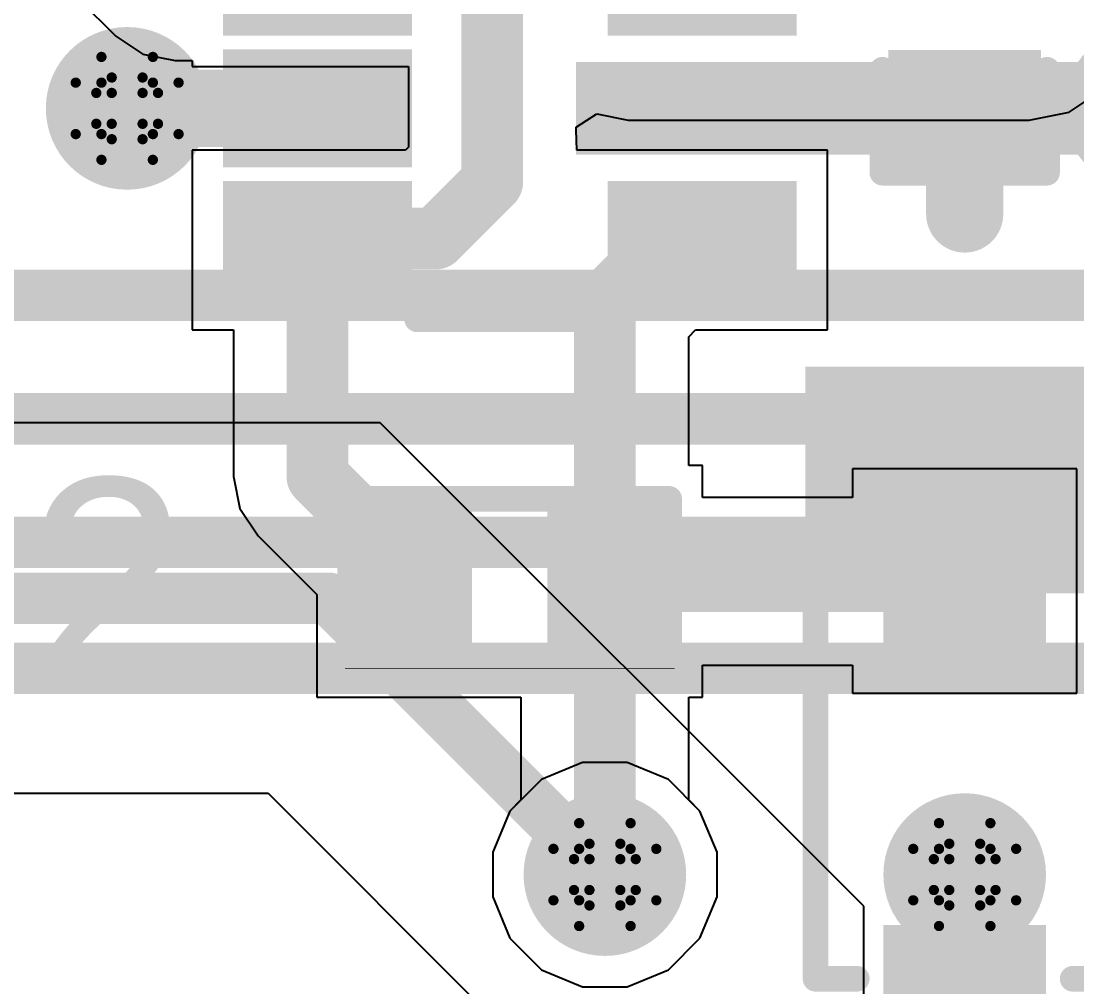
# Model space of a CAD drawing. Header units: inches. Extents: x -3 to 5259, y -3 to 5282.
# Drawn here: x 71.66 to 76.87, y 72.65 to 77.42 of the extents above; entities that cross this region are included whole.
import ezdxf

# ---------------------------------------------------------------- set-up
doc = ezdxf.new("R2010")
doc.units = ezdxf.units.IN
for name, color, linetype in [('Bottom Layer', 5, 'Continuous'), ('Bottom Solder', 6, 'Continuous'), ('Drill Drawing', 1, 'Continuous'), ('Layer 1', 16, 'Continuous'), ('Layer 2', 76, 'Continuous'), ('Top Layer', 1, 'Continuous'), ('Top Overlay', 2, 'Continuous'), ('Top Paste', 8, 'Continuous'), ('Top Solder', 216, 'Continuous'), ('Via Holes', 16, 'Continuous')]:
    doc.layers.add(name, color=color, linetype=linetype)
doc.styles.add('Arial', font='', dxfattribs={"height": 0.2})
doc.styles.get('Arial').set_extended_font_data('Arial')

# ---------------------------------------------------------------- blocks, each defined once
blk = doc.blocks.new('SC_70_5_6')
at = {"layer": 'Top Layer'}
for points in [[(-1.315, 0.84), (-0.585, 0.84), (-0.585, 0.46), (-1.315, 0.46)], [(0.585, 0.84), (1.315, 0.84), (1.315, 0.46), (0.585, 0.46)], [(-1.315, 0.19), (-0.585, 0.19), (-0.585, -0.19), (-1.315, -0.19)], [(-1.315, -0.46), (-0.585, -0.46), (-0.585, -0.84), (-1.315, -0.84)], [(0.585, -0.46), (1.315, -0.46), (1.315, -0.84), (0.585, -0.84)]]:
    blk.add_hatch(color=1, dxfattribs=at).paths.add_polyline_path(points)
at = {"layer": 'Top Paste'}
for points in [[(-1.315, 0.84), (-0.585, 0.84), (-0.585, 0.46), (-1.315, 0.46)], [(0.585, 0.84), (1.315, 0.84), (1.315, 0.46), (0.585, 0.46)], [(-1.315, 0.19), (-0.585, 0.19), (-0.585, -0.19), (-1.315, -0.19)], [(-1.315, -0.46), (-0.585, -0.46), (-0.585, -0.84), (-1.315, -0.84)], [(0.585, -0.46), (1.315, -0.46), (1.315, -0.84), (0.585, -0.84)]]:
    blk.add_hatch(color=8, dxfattribs=at).paths.add_polyline_path(points)
at = {"layer": 'Top Solder'}
for points in [[(-1.4166, 0.9416), (-0.4834, 0.9416), (-0.4834, 0.3584), (-1.4166, 0.3584)], [(0.4834, 0.9416), (1.4166, 0.9416), (1.4166, 0.3584), (0.4834, 0.3584)], [(-1.4166, 0.2916), (-0.4834, 0.2916), (-0.4834, -0.2916), (-1.4166, -0.2916)], [(-1.4166, -0.3584), (-0.4834, -0.3584), (-0.4834, -0.9416), (-1.4166, -0.9416)], [(0.4834, -0.3584), (1.4166, -0.3584), (1.4166, -0.9416), (0.4834, -0.9416)]]:
    blk.add_hatch(color=216, dxfattribs=at).paths.add_polyline_path(points)
at = {"layer": 'Top Overlay'}
for points in [[(-0.4572, 1.0414, 0.127, 0.127, 0), (0.4572, 1.0414, 0.127, 0.127, 0)], [(-1.5748, 0.5334, 0.127, 0.127, 0), (-1.5748, 0.7874, 0.127, 0.127, 0)], [(-1.5748, 0.7874, 0.127, 0.127, 0), (-1.4478, 0.6604, 0.127, 0.127, 0)], [(-1.5748, 0.5334, 0.127, 0.127, 0), (-1.4478, 0.6604, 0.127, 0.127, 0)], [(-0.4572, -1.0414, 0.127, 0.127, 0), (0.4572, -1.0414, 0.127, 0.127, 0)]]:
    blk.add_lwpolyline(points, format="xyseb", dxfattribs=at)
for points in [[(-0.4889, 1.0414, 0.0635, 0.0635, 1), (-0.4254, 1.0414, 0.0635, 0.0635, 1)], [(0.4254, 1.0414, 0.0635, 0.0635, 1), (0.4889, 1.0414, 0.0635, 0.0635, 1)], [(-1.6065, 0.7874, 0.0635, 0.0635, 1), (-1.5431, 0.7874, 0.0635, 0.0635, 1)], [(-1.6065, 0.7874, 0.0635, 0.0635, 1), (-1.5431, 0.7874, 0.0635, 0.0635, 1)], [(-1.4795, 0.6604, 0.0635, 0.0635, 1), (-1.4161, 0.6604, 0.0635, 0.0635, 1)], [(-1.4795, 0.6604, 0.0635, 0.0635, 1), (-1.4161, 0.6604, 0.0635, 0.0635, 1)], [(-1.6065, 0.5334, 0.0635, 0.0635, 1), (-1.5431, 0.5334, 0.0635, 0.0635, 1)], [(-1.6065, 0.5334, 0.0635, 0.0635, 1), (-1.5431, 0.5334, 0.0635, 0.0635, 1)], [(-0.4889, -1.0414, 0.0635, 0.0635, 1), (-0.4254, -1.0414, 0.0635, 0.0635, 1)], [(0.4254, -1.0414, 0.0635, 0.0635, 1), (0.4889, -1.0414, 0.0635, 0.0635, 1)]]:
    blk.add_lwpolyline(points, format="xyseb", close=True, dxfattribs=at)
blk = doc.blocks.new('R___0402_38')
at = {"layer": 'Top Layer'}
for points in [[(-0.6985, -0.3175), (-0.6985, 0.3175), (-0.2413, 0.3175), (-0.2413, -0.3175)], [(0.2413, -0.3175), (0.2413, 0.3175), (0.6985, 0.3175), (0.6985, -0.3175)]]:
    blk.add_hatch(color=1, dxfattribs=at).paths.add_polyline_path(points)
at = {"layer": 'Top Paste'}
for points in [[(-0.6985, -0.3175), (-0.6985, 0.3175), (-0.2413, 0.3175), (-0.2413, -0.3175)], [(0.2413, -0.3175), (0.2413, 0.3175), (0.6985, 0.3175), (0.6985, -0.3175)]]:
    blk.add_hatch(color=8, dxfattribs=at).paths.add_polyline_path(points)
at = {"layer": 'Top Solder'}
for points in [[(-0.7535, -0.3725), (-0.7535, 0.3725), (-0.1863, 0.3725), (-0.1863, -0.3725)], [(0.1863, -0.3725), (0.1863, 0.3725), (0.7535, 0.3725), (0.7535, -0.3725)]]:
    blk.add_hatch(color=216, dxfattribs=at).paths.add_polyline_path(points)
at = {"layer": 'Top Overlay'}
for points in [[(-0.7874, -0.4064, 0.127, 0.127, 0), (-0.7874, 0.4064, 0.127, 0.127, 0)], [(-0.7874, 0.4064, 0.127, 0.127, 0), (0.7874, 0.4064, 0.127, 0.127, 0)], [(0.7874, -0.4064, 0.127, 0.127, 0), (0.7874, 0.4064, 0.127, 0.127, 0)], [(-0.7874, -0.4064, 0.127, 0.127, 0), (0.7874, -0.4064, 0.127, 0.127, 0)], [(-0.8128, -0.4318, 0.00323, 0.00323, 0), (0.8128, -0.4318, 0.00323, 0.00323, 0)]]:
    blk.add_lwpolyline(points, format="xyseb", dxfattribs=at)
for points in [[(-0.8191, 0.4064, 0.0635, 0.0635, 1), (-0.7556, 0.4064, 0.0635, 0.0635, 1)], [(-0.8191, 0.4064, 0.0635, 0.0635, 1), (-0.7556, 0.4064, 0.0635, 0.0635, 1)], [(0.7556, 0.4064, 0.0635, 0.0635, 1), (0.8191, 0.4064, 0.0635, 0.0635, 1)], [(0.7556, 0.4064, 0.0635, 0.0635, 1), (0.8191, 0.4064, 0.0635, 0.0635, 1)], [(-0.8191, -0.4064, 0.0635, 0.0635, 1), (-0.7556, -0.4064, 0.0635, 0.0635, 1)], [(-0.8191, -0.4064, 0.0635, 0.0635, 1), (-0.7556, -0.4064, 0.0635, 0.0635, 1)], [(0.7556, -0.4064, 0.0635, 0.0635, 1), (0.8191, -0.4064, 0.0635, 0.0635, 1)], [(0.7556, -0.4064, 0.0635, 0.0635, 1), (0.8191, -0.4064, 0.0635, 0.0635, 1)], [(-0.8136, -0.4318, 0.00161, 0.00161, 1), (-0.812, -0.4318, 0.00161, 0.00161, 1)], [(0.812, -0.4318, 0.00161, 0.00161, 1), (0.8136, -0.4318, 0.00161, 0.00161, 1)]]:
    blk.add_lwpolyline(points, format="xyseb", close=True, dxfattribs=at)
blk = doc.blocks.new('SOD323F_196')
at = {"layer": 'Top Layer'}
for points in [[(-1.35, 0.3), (-0.75, 0.3), (-0.75, -0.3), (-1.35, -0.3)], [(0.75, 0.3), (1.35, 0.3), (1.35, -0.3), (0.75, -0.3)]]:
    blk.add_hatch(color=1, dxfattribs=at).paths.add_polyline_path(points)
at = {"layer": 'Top Overlay'}
for points in [[(0.9884, 0.3805), (2.1082, 0.3805), (2.1082, 0.7869), (0.9884, 0.7869)], [(1.4214, -0.4064), (2.1072, -0.4064), (2.1072, 0.4572), (1.4214, 0.4572)], [(0.9884, -0.7879), (2.1082, -0.7879), (2.1082, -0.3815), (0.9884, -0.3815)]]:
    blk.add_hatch(color=2, dxfattribs=at).paths.add_polyline_path(points)
at = {"layer": 'Top Paste'}
for points in [[(-1.35, 0.3), (-0.75, 0.3), (-0.75, -0.3), (-1.35, -0.3)], [(0.75, 0.3), (1.35, 0.3), (1.35, -0.3), (0.75, -0.3)]]:
    blk.add_hatch(color=8, dxfattribs=at).paths.add_polyline_path(points)
at = {"layer": 'Top Solder'}
for points in [[(-1.4516, 0.4016), (-0.6484, 0.4016), (-0.6484, -0.4016), (-1.4516, -0.4016)], [(0.6484, 0.4016), (1.4516, 0.4016), (1.4516, -0.4016), (0.6484, -0.4016)]]:
    blk.add_hatch(color=216, dxfattribs=at).paths.add_polyline_path(points)
at = {"layer": 'Top Overlay'}
for points in [[(-0.9144, 0.7366, 0.127, 0.127, 0), (0.9884, 0.7366, 0.127, 0.127, 0)], [(-0.9144, 0.7366, 0.127, 0.127, 0), (-0.9144, 0.5334, 0.127, 0.127, 0)], [(-0.9144, -0.5334, 0.127, 0.127, 0), (-0.9144, -0.7366, 0.127, 0.127, 0)], [(-0.9144, -0.7366, 0.127, 0.127, 0), (0.9884, -0.7366, 0.127, 0.127, 0)]]:
    blk.add_lwpolyline(points, format="xyseb", dxfattribs=at)
for points in [[(-0.9461, 0.7366, 0.0635, 0.0635, 1), (-0.8827, 0.7366, 0.0635, 0.0635, 1)], [(-0.9461, 0.7366, 0.0635, 0.0635, 1), (-0.8827, 0.7366, 0.0635, 0.0635, 1)], [(0.9567, 0.7366, 0.0635, 0.0635, 1), (1.0202, 0.7366, 0.0635, 0.0635, 1)], [(-0.9461, 0.5334, 0.0635, 0.0635, 1), (-0.8827, 0.5334, 0.0635, 0.0635, 1)], [(-0.9461, -0.5334, 0.0635, 0.0635, 1), (-0.8827, -0.5334, 0.0635, 0.0635, 1)], [(-0.9461, -0.7366, 0.0635, 0.0635, 1), (-0.8827, -0.7366, 0.0635, 0.0635, 1)], [(-0.9461, -0.7366, 0.0635, 0.0635, 1), (-0.8827, -0.7366, 0.0635, 0.0635, 1)], [(0.9567, -0.7366, 0.0635, 0.0635, 1), (1.0202, -0.7366, 0.0635, 0.0635, 1)]]:
    blk.add_lwpolyline(points, format="xyseb", close=True, dxfattribs=at)
blk = doc.blocks.new('C___0402_222')
at = {"layer": 'Top Layer'}
for points in [[(-0.6985, -0.3175), (-0.6985, 0.3175), (-0.2413, 0.3175), (-0.2413, -0.3175)], [(0.2413, -0.3175), (0.2413, 0.3175), (0.6985, 0.3175), (0.6985, -0.3175)]]:
    blk.add_hatch(color=1, dxfattribs=at).paths.add_polyline_path(points)
at = {"layer": 'Top Paste'}
for points in [[(-0.6985, -0.3175), (-0.6985, 0.3175), (-0.2413, 0.3175), (-0.2413, -0.3175)], [(0.2413, -0.3175), (0.2413, 0.3175), (0.6985, 0.3175), (0.6985, -0.3175)]]:
    blk.add_hatch(color=8, dxfattribs=at).paths.add_polyline_path(points)
at = {"layer": 'Top Solder'}
for points in [[(-0.7585, -0.3775), (-0.7585, 0.3775), (-0.1813, 0.3775), (-0.1813, -0.3775)], [(0.1813, -0.3775), (0.1813, 0.3775), (0.7585, 0.3775), (0.7585, -0.3775)]]:
    blk.add_hatch(color=216, dxfattribs=at).paths.add_polyline_path(points)
at = {"layer": 'Top Overlay'}
for points in [[(-0.7874, -0.4064, 0.127, 0.127, 0), (-0.7874, 0.4064, 0.127, 0.127, 0)], [(-0.2794, 0.4064, 0.127, 0.127, 0), (-0.7874, 0.4064, 0.127, 0.127, 0)], [(0.7874, 0.4064, 0.127, 0.127, 0), (0.2794, 0.4064, 0.127, 0.127, 0)], [(0.7874, -0.4064, 0.127, 0.127, 0), (0.7874, 0.4064, 0.127, 0.127, 0)], [(-0.2794, -0.4064, 0.127, 0.127, 0), (-0.7874, -0.4064, 0.127, 0.127, 0)], [(0.2794, -0.4064, 0.127, 0.127, 0), (0.7874, -0.4064, 0.127, 0.127, 0)]]:
    blk.add_lwpolyline(points, format="xyseb", dxfattribs=at)
for points in [[(-0.8191, 0.4064, 0.0635, 0.0635, 1), (-0.7556, 0.4064, 0.0635, 0.0635, 1)], [(-0.8191, 0.4064, 0.0635, 0.0635, 1), (-0.7556, 0.4064, 0.0635, 0.0635, 1)], [(-0.3111, 0.4064, 0.0635, 0.0635, 1), (-0.2477, 0.4064, 0.0635, 0.0635, 1)], [(0.2477, 0.4064, 0.0635, 0.0635, 1), (0.3112, 0.4064, 0.0635, 0.0635, 1)], [(0.7556, 0.4064, 0.0635, 0.0635, 1), (0.8191, 0.4064, 0.0635, 0.0635, 1)], [(0.7556, 0.4064, 0.0635, 0.0635, 1), (0.8191, 0.4064, 0.0635, 0.0635, 1)], [(-0.8191, -0.4064, 0.0635, 0.0635, 1), (-0.7556, -0.4064, 0.0635, 0.0635, 1)], [(-0.8191, -0.4064, 0.0635, 0.0635, 1), (-0.7556, -0.4064, 0.0635, 0.0635, 1)], [(-0.3111, -0.4064, 0.0635, 0.0635, 1), (-0.2477, -0.4064, 0.0635, 0.0635, 1)], [(0.2477, -0.4064, 0.0635, 0.0635, 1), (0.3112, -0.4064, 0.0635, 0.0635, 1)], [(0.7556, -0.4064, 0.0635, 0.0635, 1), (0.8191, -0.4064, 0.0635, 0.0635, 1)], [(0.7556, -0.4064, 0.0635, 0.0635, 1), (0.8191, -0.4064, 0.0635, 0.0635, 1)]]:
    blk.add_lwpolyline(points, format="xyseb", close=True, dxfattribs=at)

msp = doc.modelspace()

# ---------------------------------------------------------------- hatches: boundary and pattern name
at = {"layer": 'Bottom Layer'}
h = msp.add_hatch(color=5, dxfattribs=at)
edge = h.paths.add_edge_path()
edge.add_arc((72.1815, 76.9899), 0.3, 0, 360)
h = msp.add_hatch(color=5, dxfattribs=at)
edge = h.paths.add_edge_path()
edge.add_arc((74.5409, 73.2066), 0.3, 0, 360)
h = msp.add_hatch(color=5, dxfattribs=at)
edge = h.paths.add_edge_path()
edge.add_arc((76.318, 73.2066), 0.3, 0, 360)
at = {"layer": 'Bottom Solder'}
h = msp.add_hatch(color=6, dxfattribs=at)
edge = h.paths.add_edge_path()
edge.add_arc((72.1815, 76.9899), 0.4016, 0, 360)
h = msp.add_hatch(color=6, dxfattribs=at)
edge = h.paths.add_edge_path()
edge.add_arc((77.2071, 76.9899), 0.4016, 0, 360)
h = msp.add_hatch(color=6, dxfattribs=at)
edge = h.paths.add_edge_path()
edge.add_arc((74.5409, 73.2066), 0.4016, 0, 360)
h = msp.add_hatch(color=6, dxfattribs=at)
edge = h.paths.add_edge_path()
edge.add_arc((76.318, 73.2066), 0.4016, 0, 360)
at = {"layer": 'Layer 1'}
h = msp.add_hatch(color=16, dxfattribs=at)
edge = h.paths.add_edge_path()
edge.add_arc((72.1815, 76.9899), 0.3, 0, 360)
h = msp.add_hatch(color=16, dxfattribs=at)
edge = h.paths.add_edge_path()
edge.add_arc((74.5409, 73.2066), 0.3, 0, 360)
h = msp.add_hatch(color=16, dxfattribs=at)
edge = h.paths.add_edge_path()
edge.add_arc((76.318, 73.2066), 0.3, 0, 360)
at = {"layer": 'Layer 2'}
h = msp.add_hatch(color=76, dxfattribs=at)
edge = h.paths.add_edge_path()
edge.add_arc((72.1815, 76.9899), 0.3, 0, 360)
h = msp.add_hatch(color=76, dxfattribs=at)
edge = h.paths.add_edge_path()
edge.add_arc((74.5409, 73.2066), 0.3, 0, 360)
h = msp.add_hatch(color=76, dxfattribs=at)
edge = h.paths.add_edge_path()
edge.add_arc((76.318, 73.2066), 0.3, 0, 360)
at = {"layer": 'Top Layer'}
h = msp.add_hatch(color=1, dxfattribs=at)
edge = h.paths.add_edge_path()
edge.add_arc((72.1815, 76.9899), 0.3, 0, 360)
msp.add_hatch(color=1, dxfattribs=at).paths.add_polyline_path([(74.399, 76.7613), (77.3239, 76.7613), (77.3239, 77.2185), (74.399, 77.2185)])
h = msp.add_hatch(color=1, dxfattribs=at)
edge = h.paths.add_edge_path()
edge.add_arc((74.5409, 73.2066), 0.3, 0, 360)
h = msp.add_hatch(color=1, dxfattribs=at)
edge = h.paths.add_edge_path()
edge.add_arc((76.318, 73.2066), 0.3, 0, 360)
at = {"layer": 'Top Solder'}
h = msp.add_hatch(color=216, dxfattribs=at)
edge = h.paths.add_edge_path()
edge.add_arc((72.1815, 76.9899), 0.4016, 0, 360)
h = msp.add_hatch(color=216, dxfattribs=at)
edge = h.paths.add_edge_path()
edge.add_arc((77.2071, 76.9899), 0.4016, 0, 360)
h = msp.add_hatch(color=216, dxfattribs=at)
edge = h.paths.add_edge_path()
edge.add_arc((74.5409, 73.2066), 0.4016, 0, 360)
h = msp.add_hatch(color=216, dxfattribs=at)
edge = h.paths.add_edge_path()
edge.add_arc((76.318, 73.2066), 0.4016, 0, 360)
at = {"layer": 'Via Holes'}
h = msp.add_hatch(color=7, dxfattribs=at)
edge = h.paths.add_edge_path()
edge.add_arc((72.1815, 76.9899), 0.15, 0, 360)
h = msp.add_hatch(color=7, dxfattribs=at)
edge = h.paths.add_edge_path()
edge.add_arc((74.5409, 73.2066), 0.15, 0, 360)
h = msp.add_hatch(color=7, dxfattribs=at)
edge = h.paths.add_edge_path()
edge.add_arc((76.318, 73.2066), 0.15, 0, 360)

# ---------------------------------------------------------------- linework, layer by layer
at = {"layer": 'Bottom Layer'}
for p, q in [((73.4314, 75.438), (-1.6764, 75.438)), ((75.819, 73.0504), (73.4314, 75.438)), ((58.5994, 73.6087), (72.8778, 73.6087)), ((72.8778, 73.6087), (74.5939, 71.8926)), ((75.819, 29.4649), (75.819, 73.0504))]:
    msp.add_line(p, q, dxfattribs=at)
for points in [[(1.7496, 74.5712, 0.254, 0.254, 0), (73.1763, 74.5712, 0.254, 0.254, 0)], [(73.1763, 74.5712, 0.254, 0.254, 0), (74.5409, 73.2066, 0.254, 0.254, 0)]]:
    msp.add_lwpolyline(points, format="xyseb", dxfattribs=at)
for points in [[(73.1128, 74.5712, 0.127, 0.127, 1), (73.2398, 74.5712, 0.127, 0.127, 1)], [(73.1128, 74.5712, 0.127, 0.127, 1), (73.2398, 74.5712, 0.127, 0.127, 1)], [(74.4774, 73.2066, 0.127, 0.127, 1), (74.6044, 73.2066, 0.127, 0.127, 1)]]:
    msp.add_lwpolyline(points, format="xyseb", close=True, dxfattribs=at)
at = {"layer": 'Drill Drawing'}
for points in [[(72.0545, 77.1169, 0.0508, 0.0508, 0), (72.0545, 77.2439, 0.0508, 0.0508, 0)], [(72.0545, 77.2439, 0.0508, 0.0508, 0), (72.3085, 77.2439, 0.0508, 0.0508, 0)], [(72.3085, 77.1169, 0.0508, 0.0508, 0), (72.3085, 77.2439, 0.0508, 0.0508, 0)], [(71.9275, 76.8629, 0.0508, 0.0508, 0), (71.9275, 77.1169, 0.0508, 0.0508, 0)], [(71.9275, 77.1169, 0.0508, 0.0508, 0), (72.0545, 77.1169, 0.0508, 0.0508, 0)], [(72.1053, 77.0661, 0.0508, 0.0508, 0), (72.1053, 77.1423, 0.0508, 0.0508, 0)], [(72.1053, 77.1423, 0.0508, 0.0508, 0), (72.2577, 77.1423, 0.0508, 0.0508, 0)], [(72.2577, 77.0661, 0.0508, 0.0508, 0), (72.2577, 77.1423, 0.0508, 0.0508, 0)], [(72.3085, 77.1169, 0.0508, 0.0508, 0), (72.4355, 77.1169, 0.0508, 0.0508, 0)], [(72.4355, 76.8629, 0.0508, 0.0508, 0), (72.4355, 77.1169, 0.0508, 0.0508, 0)], [(72.0291, 76.9137, 0.0508, 0.0508, 0), (72.0291, 77.0661, 0.0508, 0.0508, 0)], [(72.0291, 77.0661, 0.0508, 0.0508, 0), (72.1053, 77.0661, 0.0508, 0.0508, 0)], [(72.2577, 77.0661, 0.0508, 0.0508, 0), (72.3339, 77.0661, 0.0508, 0.0508, 0)], [(72.3339, 76.9137, 0.0508, 0.0508, 0), (72.3339, 77.0661, 0.0508, 0.0508, 0)], [(72.0291, 76.9137, 0.0508, 0.0508, 0), (72.1053, 76.9137, 0.0508, 0.0508, 0)], [(72.1053, 76.8375, 0.0508, 0.0508, 0), (72.1053, 76.9137, 0.0508, 0.0508, 0)], [(72.2577, 76.9137, 0.0508, 0.0508, 0), (72.3339, 76.9137, 0.0508, 0.0508, 0)], [(72.2577, 76.8375, 0.0508, 0.0508, 0), (72.2577, 76.9137, 0.0508, 0.0508, 0)], [(71.9275, 76.8629, 0.0508, 0.0508, 0), (72.0545, 76.8629, 0.0508, 0.0508, 0)], [(72.0545, 76.7359, 0.0508, 0.0508, 0), (72.0545, 76.8629, 0.0508, 0.0508, 0)], [(72.1053, 76.8375, 0.0508, 0.0508, 0), (72.2577, 76.8375, 0.0508, 0.0508, 0)], [(72.3085, 76.8629, 0.0508, 0.0508, 0), (72.4355, 76.8629, 0.0508, 0.0508, 0)], [(72.3085, 76.7359, 0.0508, 0.0508, 0), (72.3085, 76.8629, 0.0508, 0.0508, 0)], [(72.0545, 76.7359, 0.0508, 0.0508, 0), (72.3085, 76.7359, 0.0508, 0.0508, 0)], [(74.4139, 73.3336, 0.0508, 0.0508, 0), (74.4139, 73.4606, 0.0508, 0.0508, 0)], [(74.4139, 73.4606, 0.0508, 0.0508, 0), (74.6679, 73.4606, 0.0508, 0.0508, 0)], [(74.6679, 73.3336, 0.0508, 0.0508, 0), (74.6679, 73.4606, 0.0508, 0.0508, 0)], [(76.191, 73.3336, 0.0508, 0.0508, 0), (76.191, 73.4606, 0.0508, 0.0508, 0)], [(76.191, 73.4606, 0.0508, 0.0508, 0), (76.445, 73.4606, 0.0508, 0.0508, 0)], [(76.445, 73.3336, 0.0508, 0.0508, 0), (76.445, 73.4606, 0.0508, 0.0508, 0)], [(74.4647, 73.2828, 0.0508, 0.0508, 0), (74.4647, 73.359, 0.0508, 0.0508, 0)], [(74.4647, 73.359, 0.0508, 0.0508, 0), (74.6171, 73.359, 0.0508, 0.0508, 0)], [(74.6171, 73.2828, 0.0508, 0.0508, 0), (74.6171, 73.359, 0.0508, 0.0508, 0)], [(76.2418, 73.2828, 0.0508, 0.0508, 0), (76.2418, 73.359, 0.0508, 0.0508, 0)], [(76.2418, 73.359, 0.0508, 0.0508, 0), (76.3942, 73.359, 0.0508, 0.0508, 0)], [(76.3942, 73.2828, 0.0508, 0.0508, 0), (76.3942, 73.359, 0.0508, 0.0508, 0)], [(74.2869, 73.0796, 0.0508, 0.0508, 0), (74.2869, 73.3336, 0.0508, 0.0508, 0)], [(74.2869, 73.3336, 0.0508, 0.0508, 0), (74.4139, 73.3336, 0.0508, 0.0508, 0)], [(74.6679, 73.3336, 0.0508, 0.0508, 0), (74.7949, 73.3336, 0.0508, 0.0508, 0)], [(74.7949, 73.0796, 0.0508, 0.0508, 0), (74.7949, 73.3336, 0.0508, 0.0508, 0)], [(76.064, 73.0796, 0.0508, 0.0508, 0), (76.064, 73.3336, 0.0508, 0.0508, 0)], [(76.064, 73.3336, 0.0508, 0.0508, 0), (76.191, 73.3336, 0.0508, 0.0508, 0)], [(76.445, 73.3336, 0.0508, 0.0508, 0), (76.572, 73.3336, 0.0508, 0.0508, 0)], [(76.572, 73.0796, 0.0508, 0.0508, 0), (76.572, 73.3336, 0.0508, 0.0508, 0)], [(74.3885, 73.1304, 0.0508, 0.0508, 0), (74.3885, 73.2828, 0.0508, 0.0508, 0)], [(74.3885, 73.2828, 0.0508, 0.0508, 0), (74.4647, 73.2828, 0.0508, 0.0508, 0)], [(74.6171, 73.2828, 0.0508, 0.0508, 0), (74.6933, 73.2828, 0.0508, 0.0508, 0)], [(74.6933, 73.1304, 0.0508, 0.0508, 0), (74.6933, 73.2828, 0.0508, 0.0508, 0)], [(76.1656, 73.1304, 0.0508, 0.0508, 0), (76.1656, 73.2828, 0.0508, 0.0508, 0)], [(76.1656, 73.2828, 0.0508, 0.0508, 0), (76.2418, 73.2828, 0.0508, 0.0508, 0)], [(76.3942, 73.2828, 0.0508, 0.0508, 0), (76.4704, 73.2828, 0.0508, 0.0508, 0)], [(76.4704, 73.1304, 0.0508, 0.0508, 0), (76.4704, 73.2828, 0.0508, 0.0508, 0)], [(74.3885, 73.1304, 0.0508, 0.0508, 0), (74.4647, 73.1304, 0.0508, 0.0508, 0)], [(74.4647, 73.0542, 0.0508, 0.0508, 0), (74.4647, 73.1304, 0.0508, 0.0508, 0)], [(74.6171, 73.1304, 0.0508, 0.0508, 0), (74.6933, 73.1304, 0.0508, 0.0508, 0)], [(74.6171, 73.0542, 0.0508, 0.0508, 0), (74.6171, 73.1304, 0.0508, 0.0508, 0)], [(76.1656, 73.1304, 0.0508, 0.0508, 0), (76.2418, 73.1304, 0.0508, 0.0508, 0)], [(76.2418, 73.0542, 0.0508, 0.0508, 0), (76.2418, 73.1304, 0.0508, 0.0508, 0)], [(76.3942, 73.1304, 0.0508, 0.0508, 0), (76.4704, 73.1304, 0.0508, 0.0508, 0)], [(76.3942, 73.0542, 0.0508, 0.0508, 0), (76.3942, 73.1304, 0.0508, 0.0508, 0)], [(74.2869, 73.0796, 0.0508, 0.0508, 0), (74.4139, 73.0796, 0.0508, 0.0508, 0)], [(74.4139, 72.9526, 0.0508, 0.0508, 0), (74.4139, 73.0796, 0.0508, 0.0508, 0)], [(74.6679, 73.0796, 0.0508, 0.0508, 0), (74.7949, 73.0796, 0.0508, 0.0508, 0)], [(74.6679, 72.9526, 0.0508, 0.0508, 0), (74.6679, 73.0796, 0.0508, 0.0508, 0)], [(76.064, 73.0796, 0.0508, 0.0508, 0), (76.191, 73.0796, 0.0508, 0.0508, 0)], [(76.191, 72.9526, 0.0508, 0.0508, 0), (76.191, 73.0796, 0.0508, 0.0508, 0)], [(76.445, 73.0796, 0.0508, 0.0508, 0), (76.572, 73.0796, 0.0508, 0.0508, 0)], [(76.445, 72.9526, 0.0508, 0.0508, 0), (76.445, 73.0796, 0.0508, 0.0508, 0)], [(74.4647, 73.0542, 0.0508, 0.0508, 0), (74.6171, 73.0542, 0.0508, 0.0508, 0)], [(76.2418, 73.0542, 0.0508, 0.0508, 0), (76.3942, 73.0542, 0.0508, 0.0508, 0)], [(74.4139, 72.9526, 0.0508, 0.0508, 0), (74.6679, 72.9526, 0.0508, 0.0508, 0)], [(76.191, 72.9526, 0.0508, 0.0508, 0), (76.445, 72.9526, 0.0508, 0.0508, 0)]]:
    msp.add_lwpolyline(points, format="xyseb", dxfattribs=at)
for points in [[(72.0418, 77.2439, 0.0254, 0.0254, 1), (72.0672, 77.2439, 0.0254, 0.0254, 1)], [(72.0418, 77.2439, 0.0254, 0.0254, 1), (72.0672, 77.2439, 0.0254, 0.0254, 1)], [(72.2958, 77.2439, 0.0254, 0.0254, 1), (72.3212, 77.2439, 0.0254, 0.0254, 1)], [(72.2958, 77.2439, 0.0254, 0.0254, 1), (72.3212, 77.2439, 0.0254, 0.0254, 1)], [(71.9148, 77.1169, 0.0254, 0.0254, 1), (71.9402, 77.1169, 0.0254, 0.0254, 1)], [(71.9148, 77.1169, 0.0254, 0.0254, 1), (71.9402, 77.1169, 0.0254, 0.0254, 1)], [(72.0418, 77.1169, 0.0254, 0.0254, 1), (72.0672, 77.1169, 0.0254, 0.0254, 1)], [(72.0418, 77.1169, 0.0254, 0.0254, 1), (72.0672, 77.1169, 0.0254, 0.0254, 1)], [(72.0926, 77.1423, 0.0254, 0.0254, 1), (72.118, 77.1423, 0.0254, 0.0254, 1)], [(72.0926, 77.1423, 0.0254, 0.0254, 1), (72.118, 77.1423, 0.0254, 0.0254, 1)], [(72.245, 77.1423, 0.0254, 0.0254, 1), (72.2704, 77.1423, 0.0254, 0.0254, 1)], [(72.245, 77.1423, 0.0254, 0.0254, 1), (72.2704, 77.1423, 0.0254, 0.0254, 1)], [(72.2958, 77.1169, 0.0254, 0.0254, 1), (72.3212, 77.1169, 0.0254, 0.0254, 1)], [(72.2958, 77.1169, 0.0254, 0.0254, 1), (72.3212, 77.1169, 0.0254, 0.0254, 1)], [(72.4228, 77.1169, 0.0254, 0.0254, 1), (72.4482, 77.1169, 0.0254, 0.0254, 1)], [(72.4228, 77.1169, 0.0254, 0.0254, 1), (72.4482, 77.1169, 0.0254, 0.0254, 1)], [(72.0164, 77.0661, 0.0254, 0.0254, 1), (72.0418, 77.0661, 0.0254, 0.0254, 1)], [(72.0164, 77.0661, 0.0254, 0.0254, 1), (72.0418, 77.0661, 0.0254, 0.0254, 1)], [(72.0926, 77.0661, 0.0254, 0.0254, 1), (72.118, 77.0661, 0.0254, 0.0254, 1)], [(72.0926, 77.0661, 0.0254, 0.0254, 1), (72.118, 77.0661, 0.0254, 0.0254, 1)], [(72.245, 77.0661, 0.0254, 0.0254, 1), (72.2704, 77.0661, 0.0254, 0.0254, 1)], [(72.245, 77.0661, 0.0254, 0.0254, 1), (72.2704, 77.0661, 0.0254, 0.0254, 1)], [(72.3212, 77.0661, 0.0254, 0.0254, 1), (72.3466, 77.0661, 0.0254, 0.0254, 1)], [(72.3212, 77.0661, 0.0254, 0.0254, 1), (72.3466, 77.0661, 0.0254, 0.0254, 1)], [(72.0164, 76.9137, 0.0254, 0.0254, 1), (72.0418, 76.9137, 0.0254, 0.0254, 1)], [(72.0164, 76.9137, 0.0254, 0.0254, 1), (72.0418, 76.9137, 0.0254, 0.0254, 1)], [(72.0926, 76.9137, 0.0254, 0.0254, 1), (72.118, 76.9137, 0.0254, 0.0254, 1)], [(72.0926, 76.9137, 0.0254, 0.0254, 1), (72.118, 76.9137, 0.0254, 0.0254, 1)], [(72.245, 76.9137, 0.0254, 0.0254, 1), (72.2704, 76.9137, 0.0254, 0.0254, 1)], [(72.245, 76.9137, 0.0254, 0.0254, 1), (72.2704, 76.9137, 0.0254, 0.0254, 1)], [(72.3212, 76.9137, 0.0254, 0.0254, 1), (72.3466, 76.9137, 0.0254, 0.0254, 1)], [(72.3212, 76.9137, 0.0254, 0.0254, 1), (72.3466, 76.9137, 0.0254, 0.0254, 1)], [(71.9148, 76.8629, 0.0254, 0.0254, 1), (71.9402, 76.8629, 0.0254, 0.0254, 1)], [(71.9148, 76.8629, 0.0254, 0.0254, 1), (71.9402, 76.8629, 0.0254, 0.0254, 1)], [(72.0418, 76.8629, 0.0254, 0.0254, 1), (72.0672, 76.8629, 0.0254, 0.0254, 1)], [(72.0418, 76.8629, 0.0254, 0.0254, 1), (72.0672, 76.8629, 0.0254, 0.0254, 1)], [(72.0926, 76.8375, 0.0254, 0.0254, 1), (72.118, 76.8375, 0.0254, 0.0254, 1)], [(72.0926, 76.8375, 0.0254, 0.0254, 1), (72.118, 76.8375, 0.0254, 0.0254, 1)], [(72.245, 76.8375, 0.0254, 0.0254, 1), (72.2704, 76.8375, 0.0254, 0.0254, 1)], [(72.245, 76.8375, 0.0254, 0.0254, 1), (72.2704, 76.8375, 0.0254, 0.0254, 1)], [(72.2958, 76.8629, 0.0254, 0.0254, 1), (72.3212, 76.8629, 0.0254, 0.0254, 1)], [(72.2958, 76.8629, 0.0254, 0.0254, 1), (72.3212, 76.8629, 0.0254, 0.0254, 1)], [(72.4228, 76.8629, 0.0254, 0.0254, 1), (72.4482, 76.8629, 0.0254, 0.0254, 1)], [(72.4228, 76.8629, 0.0254, 0.0254, 1), (72.4482, 76.8629, 0.0254, 0.0254, 1)], [(72.0418, 76.7359, 0.0254, 0.0254, 1), (72.0672, 76.7359, 0.0254, 0.0254, 1)], [(72.0418, 76.7359, 0.0254, 0.0254, 1), (72.0672, 76.7359, 0.0254, 0.0254, 1)], [(72.2958, 76.7359, 0.0254, 0.0254, 1), (72.3212, 76.7359, 0.0254, 0.0254, 1)], [(72.2958, 76.7359, 0.0254, 0.0254, 1), (72.3212, 76.7359, 0.0254, 0.0254, 1)], [(74.4012, 73.4606, 0.0254, 0.0254, 1), (74.4266, 73.4606, 0.0254, 0.0254, 1)], [(74.4012, 73.4606, 0.0254, 0.0254, 1), (74.4266, 73.4606, 0.0254, 0.0254, 1)], [(74.6552, 73.4606, 0.0254, 0.0254, 1), (74.6806, 73.4606, 0.0254, 0.0254, 1)], [(74.6552, 73.4606, 0.0254, 0.0254, 1), (74.6806, 73.4606, 0.0254, 0.0254, 1)], [(76.1783, 73.4606, 0.0254, 0.0254, 1), (76.2037, 73.4606, 0.0254, 0.0254, 1)], [(76.1783, 73.4606, 0.0254, 0.0254, 1), (76.2037, 73.4606, 0.0254, 0.0254, 1)], [(76.4323, 73.4606, 0.0254, 0.0254, 1), (76.4577, 73.4606, 0.0254, 0.0254, 1)], [(76.4323, 73.4606, 0.0254, 0.0254, 1), (76.4577, 73.4606, 0.0254, 0.0254, 1)], [(74.452, 73.359, 0.0254, 0.0254, 1), (74.4774, 73.359, 0.0254, 0.0254, 1)], [(74.452, 73.359, 0.0254, 0.0254, 1), (74.4774, 73.359, 0.0254, 0.0254, 1)], [(74.6044, 73.359, 0.0254, 0.0254, 1), (74.6298, 73.359, 0.0254, 0.0254, 1)], [(74.6044, 73.359, 0.0254, 0.0254, 1), (74.6298, 73.359, 0.0254, 0.0254, 1)], [(76.2291, 73.359, 0.0254, 0.0254, 1), (76.2545, 73.359, 0.0254, 0.0254, 1)], [(76.2291, 73.359, 0.0254, 0.0254, 1), (76.2545, 73.359, 0.0254, 0.0254, 1)], [(76.3815, 73.359, 0.0254, 0.0254, 1), (76.4069, 73.359, 0.0254, 0.0254, 1)], [(76.3815, 73.359, 0.0254, 0.0254, 1), (76.4069, 73.359, 0.0254, 0.0254, 1)], [(74.2742, 73.3336, 0.0254, 0.0254, 1), (74.2996, 73.3336, 0.0254, 0.0254, 1)], [(74.2742, 73.3336, 0.0254, 0.0254, 1), (74.2996, 73.3336, 0.0254, 0.0254, 1)], [(74.4012, 73.3336, 0.0254, 0.0254, 1), (74.4266, 73.3336, 0.0254, 0.0254, 1)], [(74.4012, 73.3336, 0.0254, 0.0254, 1), (74.4266, 73.3336, 0.0254, 0.0254, 1)], [(74.6552, 73.3336, 0.0254, 0.0254, 1), (74.6806, 73.3336, 0.0254, 0.0254, 1)], [(74.6552, 73.3336, 0.0254, 0.0254, 1), (74.6806, 73.3336, 0.0254, 0.0254, 1)], [(74.7822, 73.3336, 0.0254, 0.0254, 1), (74.8076, 73.3336, 0.0254, 0.0254, 1)], [(74.7822, 73.3336, 0.0254, 0.0254, 1), (74.8076, 73.3336, 0.0254, 0.0254, 1)], [(76.0513, 73.3336, 0.0254, 0.0254, 1), (76.0767, 73.3336, 0.0254, 0.0254, 1)], [(76.0513, 73.3336, 0.0254, 0.0254, 1), (76.0767, 73.3336, 0.0254, 0.0254, 1)], [(76.1783, 73.3336, 0.0254, 0.0254, 1), (76.2037, 73.3336, 0.0254, 0.0254, 1)], [(76.1783, 73.3336, 0.0254, 0.0254, 1), (76.2037, 73.3336, 0.0254, 0.0254, 1)], [(76.4323, 73.3336, 0.0254, 0.0254, 1), (76.4577, 73.3336, 0.0254, 0.0254, 1)], [(76.4323, 73.3336, 0.0254, 0.0254, 1), (76.4577, 73.3336, 0.0254, 0.0254, 1)], [(76.5593, 73.3336, 0.0254, 0.0254, 1), (76.5847, 73.3336, 0.0254, 0.0254, 1)], [(76.5593, 73.3336, 0.0254, 0.0254, 1), (76.5847, 73.3336, 0.0254, 0.0254, 1)], [(74.3758, 73.2828, 0.0254, 0.0254, 1), (74.4012, 73.2828, 0.0254, 0.0254, 1)], [(74.3758, 73.2828, 0.0254, 0.0254, 1), (74.4012, 73.2828, 0.0254, 0.0254, 1)], [(74.452, 73.2828, 0.0254, 0.0254, 1), (74.4774, 73.2828, 0.0254, 0.0254, 1)], [(74.452, 73.2828, 0.0254, 0.0254, 1), (74.4774, 73.2828, 0.0254, 0.0254, 1)], [(74.6044, 73.2828, 0.0254, 0.0254, 1), (74.6298, 73.2828, 0.0254, 0.0254, 1)], [(74.6044, 73.2828, 0.0254, 0.0254, 1), (74.6298, 73.2828, 0.0254, 0.0254, 1)], [(74.6806, 73.2828, 0.0254, 0.0254, 1), (74.706, 73.2828, 0.0254, 0.0254, 1)], [(74.6806, 73.2828, 0.0254, 0.0254, 1), (74.706, 73.2828, 0.0254, 0.0254, 1)], [(76.1529, 73.2828, 0.0254, 0.0254, 1), (76.1783, 73.2828, 0.0254, 0.0254, 1)], [(76.1529, 73.2828, 0.0254, 0.0254, 1), (76.1783, 73.2828, 0.0254, 0.0254, 1)], [(76.2291, 73.2828, 0.0254, 0.0254, 1), (76.2545, 73.2828, 0.0254, 0.0254, 1)], [(76.2291, 73.2828, 0.0254, 0.0254, 1), (76.2545, 73.2828, 0.0254, 0.0254, 1)], [(76.3815, 73.2828, 0.0254, 0.0254, 1), (76.4069, 73.2828, 0.0254, 0.0254, 1)], [(76.3815, 73.2828, 0.0254, 0.0254, 1), (76.4069, 73.2828, 0.0254, 0.0254, 1)], [(76.4577, 73.2828, 0.0254, 0.0254, 1), (76.4831, 73.2828, 0.0254, 0.0254, 1)], [(76.4577, 73.2828, 0.0254, 0.0254, 1), (76.4831, 73.2828, 0.0254, 0.0254, 1)], [(74.3758, 73.1304, 0.0254, 0.0254, 1), (74.4012, 73.1304, 0.0254, 0.0254, 1)], [(74.3758, 73.1304, 0.0254, 0.0254, 1), (74.4012, 73.1304, 0.0254, 0.0254, 1)], [(74.452, 73.1304, 0.0254, 0.0254, 1), (74.4774, 73.1304, 0.0254, 0.0254, 1)], [(74.452, 73.1304, 0.0254, 0.0254, 1), (74.4774, 73.1304, 0.0254, 0.0254, 1)], [(74.6044, 73.1304, 0.0254, 0.0254, 1), (74.6298, 73.1304, 0.0254, 0.0254, 1)], [(74.6044, 73.1304, 0.0254, 0.0254, 1), (74.6298, 73.1304, 0.0254, 0.0254, 1)], [(74.6806, 73.1304, 0.0254, 0.0254, 1), (74.706, 73.1304, 0.0254, 0.0254, 1)], [(74.6806, 73.1304, 0.0254, 0.0254, 1), (74.706, 73.1304, 0.0254, 0.0254, 1)], [(76.1529, 73.1304, 0.0254, 0.0254, 1), (76.1783, 73.1304, 0.0254, 0.0254, 1)], [(76.1529, 73.1304, 0.0254, 0.0254, 1), (76.1783, 73.1304, 0.0254, 0.0254, 1)], [(76.2291, 73.1304, 0.0254, 0.0254, 1), (76.2545, 73.1304, 0.0254, 0.0254, 1)], [(76.2291, 73.1304, 0.0254, 0.0254, 1), (76.2545, 73.1304, 0.0254, 0.0254, 1)], [(76.3815, 73.1304, 0.0254, 0.0254, 1), (76.4069, 73.1304, 0.0254, 0.0254, 1)], [(76.3815, 73.1304, 0.0254, 0.0254, 1), (76.4069, 73.1304, 0.0254, 0.0254, 1)], [(76.4577, 73.1304, 0.0254, 0.0254, 1), (76.4831, 73.1304, 0.0254, 0.0254, 1)], [(76.4577, 73.1304, 0.0254, 0.0254, 1), (76.4831, 73.1304, 0.0254, 0.0254, 1)], [(74.2742, 73.0796, 0.0254, 0.0254, 1), (74.2996, 73.0796, 0.0254, 0.0254, 1)], [(74.2742, 73.0796, 0.0254, 0.0254, 1), (74.2996, 73.0796, 0.0254, 0.0254, 1)], [(74.4012, 73.0796, 0.0254, 0.0254, 1), (74.4266, 73.0796, 0.0254, 0.0254, 1)], [(74.4012, 73.0796, 0.0254, 0.0254, 1), (74.4266, 73.0796, 0.0254, 0.0254, 1)], [(74.6552, 73.0796, 0.0254, 0.0254, 1), (74.6806, 73.0796, 0.0254, 0.0254, 1)], [(74.6552, 73.0796, 0.0254, 0.0254, 1), (74.6806, 73.0796, 0.0254, 0.0254, 1)], [(74.7822, 73.0796, 0.0254, 0.0254, 1), (74.8076, 73.0796, 0.0254, 0.0254, 1)], [(74.7822, 73.0796, 0.0254, 0.0254, 1), (74.8076, 73.0796, 0.0254, 0.0254, 1)], [(76.0513, 73.0796, 0.0254, 0.0254, 1), (76.0767, 73.0796, 0.0254, 0.0254, 1)], [(76.0513, 73.0796, 0.0254, 0.0254, 1), (76.0767, 73.0796, 0.0254, 0.0254, 1)], [(76.1783, 73.0796, 0.0254, 0.0254, 1), (76.2037, 73.0796, 0.0254, 0.0254, 1)], [(76.1783, 73.0796, 0.0254, 0.0254, 1), (76.2037, 73.0796, 0.0254, 0.0254, 1)], [(76.4323, 73.0796, 0.0254, 0.0254, 1), (76.4577, 73.0796, 0.0254, 0.0254, 1)], [(76.4323, 73.0796, 0.0254, 0.0254, 1), (76.4577, 73.0796, 0.0254, 0.0254, 1)], [(76.5593, 73.0796, 0.0254, 0.0254, 1), (76.5847, 73.0796, 0.0254, 0.0254, 1)], [(76.5593, 73.0796, 0.0254, 0.0254, 1), (76.5847, 73.0796, 0.0254, 0.0254, 1)], [(74.452, 73.0542, 0.0254, 0.0254, 1), (74.4774, 73.0542, 0.0254, 0.0254, 1)], [(74.452, 73.0542, 0.0254, 0.0254, 1), (74.4774, 73.0542, 0.0254, 0.0254, 1)], [(74.6044, 73.0542, 0.0254, 0.0254, 1), (74.6298, 73.0542, 0.0254, 0.0254, 1)], [(74.6044, 73.0542, 0.0254, 0.0254, 1), (74.6298, 73.0542, 0.0254, 0.0254, 1)], [(76.2291, 73.0542, 0.0254, 0.0254, 1), (76.2545, 73.0542, 0.0254, 0.0254, 1)], [(76.2291, 73.0542, 0.0254, 0.0254, 1), (76.2545, 73.0542, 0.0254, 0.0254, 1)], [(76.3815, 73.0542, 0.0254, 0.0254, 1), (76.4069, 73.0542, 0.0254, 0.0254, 1)], [(76.3815, 73.0542, 0.0254, 0.0254, 1), (76.4069, 73.0542, 0.0254, 0.0254, 1)], [(74.4012, 72.9526, 0.0254, 0.0254, 1), (74.4266, 72.9526, 0.0254, 0.0254, 1)], [(74.4012, 72.9526, 0.0254, 0.0254, 1), (74.4266, 72.9526, 0.0254, 0.0254, 1)], [(74.6552, 72.9526, 0.0254, 0.0254, 1), (74.6806, 72.9526, 0.0254, 0.0254, 1)], [(74.6552, 72.9526, 0.0254, 0.0254, 1), (74.6806, 72.9526, 0.0254, 0.0254, 1)], [(76.1783, 72.9526, 0.0254, 0.0254, 1), (76.2037, 72.9526, 0.0254, 0.0254, 1)], [(76.1783, 72.9526, 0.0254, 0.0254, 1), (76.2037, 72.9526, 0.0254, 0.0254, 1)], [(76.4323, 72.9526, 0.0254, 0.0254, 1), (76.4577, 72.9526, 0.0254, 0.0254, 1)], [(76.4323, 72.9526, 0.0254, 0.0254, 1), (76.4577, 72.9526, 0.0254, 0.0254, 1)]]:
    msp.add_lwpolyline(points, format="xyseb", close=True, dxfattribs=at)
at = {"layer": 'Layer 1'}
for p, q in [((74.4307, 73.7606), (74.2271, 73.6762)), ((74.6511, 73.7606), (74.4307, 73.7606)), ((74.8547, 73.6762), (74.6511, 73.7606)), ((74.2271, 73.6762), (74.0713, 73.5204)), ((75.0106, 73.5204), (74.8547, 73.6762)), ((74.0713, 73.5204), (73.9869, 73.3168)), ((75.0949, 73.3168), (75.0106, 73.5204)), ((73.9869, 73.3168), (73.9869, 73.0964)), ((75.0949, 73.0964), (75.0949, 73.3168)), ((73.9869, 73.0964), (74.0713, 72.8928)), ((75.0106, 72.8928), (75.0949, 73.0964)), ((74.0713, 72.8928), (74.2271, 72.7369)), ((74.8547, 72.7369), (75.0106, 72.8928)), ((74.2271, 72.7369), (74.4307, 72.6526)), ((74.6511, 72.6526), (74.8547, 72.7369)), ((74.4307, 72.6526), (74.6511, 72.6526))]:
    msp.add_line(p, q, dxfattribs=at)
at = {"layer": 'Layer 2'}
for points in [[(8.4058, 76.0667, 0.254, 0.254, 0), (100.4821, 76.0667, 0.254, 0.254, 0)], [(10.2848, 75.4571, 0.254, 0.254, 0), (88.3298, 75.4571, 0.254, 0.254, 0)], [(10.6368, 74.8475, 0.254, 0.254, 0), (111.3628, 74.8475, 0.254, 0.254, 0)], [(23.4284, 74.2247, 0.254, 0.254, 0), (94.0114, 74.2247, 0.254, 0.254, 0)]]:
    msp.add_lwpolyline(points, format="xyseb", dxfattribs=at)
at = {"layer": 'Top Layer'}
for p, q in [((71.9465, 77.5254), (72.1251, 77.3469)), ((71.9465, 77.5254), (72.1251, 77.3469)), ((72.1251, 77.3469), (72.2595, 77.2571)), ((72.1251, 77.3469), (72.2595, 77.2571)), ((72.2595, 77.2571), (72.4181, 77.2255)), ((72.2595, 77.2571), (72.4181, 77.2255)), ((72.4181, 77.2255), (72.5021, 77.2255)), ((72.4181, 77.2255), (72.5021, 77.2255)), ((72.5021, 77.2255), (72.5021, 77.1959)), ((72.5021, 77.2255), (72.5021, 77.1959)), ((72.5021, 77.1959), (73.5703, 77.1959)), ((72.5021, 77.1959), (73.5703, 77.1959)), ((73.5703, 77.1959), (73.5703, 76.7979)), ((73.5703, 77.1959), (73.5703, 76.7979)), ((76.8338, 76.9713), (77.0018, 77.0836)), ((76.8338, 76.9713), (77.0018, 77.0836)), ((74.399, 76.8978), (74.5006, 76.9628)), ((74.399, 76.8978), (74.5006, 76.9628)), ((74.5006, 76.9628), (74.656, 76.9319)), ((74.5006, 76.9628), (74.656, 76.9319)), ((76.6356, 76.9319), (76.8338, 76.9713)), ((76.6356, 76.9319), (76.8338, 76.9713)), ((74.656, 76.9319), (76.6356, 76.9319)), ((74.656, 76.9319), (76.6356, 76.9319)), ((74.399, 76.8842), (74.399, 76.8978)), ((74.399, 76.8842), (74.399, 76.8978)), ((74.4021, 76.7839), (74.399, 76.8842)), ((74.4021, 76.7839), (74.399, 76.8842)), ((73.5562, 76.7839), (72.5021, 76.7839)), ((72.5021, 76.7839), (72.5021, 75.8959)), ((73.5562, 76.7839), (72.5021, 76.7839)), ((72.5021, 76.7839), (72.5021, 75.8959)), ((73.5703, 76.7979), (73.5562, 76.7839)), ((73.5703, 76.7979), (73.5562, 76.7839)), ((75.6401, 76.7839), (74.4021, 76.7839)), ((75.6401, 76.7839), (74.4021, 76.7839)), ((75.6401, 75.8959), (75.6401, 76.7839)), ((75.6401, 75.8959), (75.6401, 76.7839)), ((72.5021, 75.8959), (72.7067, 75.8959)), ((72.5021, 75.8959), (72.7067, 75.8959)), ((72.7067, 75.8959), (72.7067, 75.1725)), ((72.7067, 75.8959), (72.7067, 75.1725)), ((74.9553, 75.8621), (74.989, 75.8959)), ((74.9553, 75.8621), (74.989, 75.8959)), ((74.989, 75.8959), (75.6401, 75.8959)), ((74.989, 75.8959), (75.6401, 75.8959)), ((74.9553, 75.2264), (74.9553, 75.8621)), ((74.9553, 75.2264), (74.9553, 75.8621)), ((75.0235, 75.2264), (74.9553, 75.2264)), ((75.0235, 75.2264), (74.9553, 75.2264)), ((75.0235, 75.0692), (75.0235, 75.2264)), ((75.0235, 75.0692), (75.0235, 75.2264)), ((76.872, 75.2106), (75.764, 75.2106)), ((75.764, 75.2106), (75.764, 75.0692)), ((76.872, 75.2106), (75.764, 75.2106)), ((75.764, 75.2106), (75.764, 75.0692)), ((76.872, 74.1026), (76.872, 75.2106)), ((76.872, 74.1026), (76.872, 75.2106)), ((72.7067, 75.1725), (72.7382, 75.0139)), ((72.7067, 75.1725), (72.7382, 75.0139)), ((75.764, 75.0692), (75.0235, 75.0692)), ((75.764, 75.0692), (75.0235, 75.0692)), ((72.7382, 75.0139), (72.828, 74.8795)), ((72.7382, 75.0139), (72.828, 74.8795)), ((72.828, 74.8795), (72.828, 74.8795)), ((72.828, 74.8795), (73.1185, 74.589)), ((72.828, 74.8795), (72.828, 74.8795)), ((72.828, 74.8795), (73.1185, 74.589)), ((73.1185, 74.589), (73.1185, 74.0834)), ((73.1185, 74.589), (73.1185, 74.0834)), ((75.0235, 74.0834), (75.0235, 74.2405)), ((75.0235, 74.2405), (75.764, 74.2405)), ((75.0235, 74.0834), (75.0235, 74.2405)), ((75.0235, 74.2405), (75.764, 74.2405)), ((75.764, 74.2405), (75.764, 74.1026)), ((75.764, 74.2405), (75.764, 74.1026)), ((75.764, 74.1026), (76.872, 74.1026)), ((75.764, 74.1026), (76.872, 74.1026)), ((73.1185, 74.0834), (74.1266, 74.0834)), ((73.1185, 74.0834), (74.1266, 74.0834)), ((74.1266, 74.0834), (74.1266, 73.5757)), ((74.1266, 74.0834), (74.1266, 73.5757)), ((74.9553, 73.5757), (74.9553, 74.0834)), ((74.9553, 74.0834), (75.0235, 74.0834)), ((74.9553, 73.5757), (74.9553, 74.0834)), ((74.9553, 74.0834), (75.0235, 74.0834)), ((74.1266, 73.5757), (74.0713, 73.5204)), ((74.1266, 73.5757), (74.0713, 73.5204)), ((75.0106, 73.5204), (74.9553, 73.5757)), ((75.0106, 73.5204), (74.9553, 73.5757)), ((74.0713, 73.5204), (73.9869, 73.3168)), ((74.0713, 73.5204), (73.9869, 73.3168)), ((75.0949, 73.3168), (75.0106, 73.5204)), ((75.0949, 73.3168), (75.0106, 73.5204)), ((73.9869, 73.3168), (73.9869, 73.0964)), ((73.9869, 73.3168), (73.9869, 73.0964)), ((75.0949, 73.0964), (75.0949, 73.3168)), ((75.0949, 73.0964), (75.0949, 73.3168)), ((73.9869, 73.0964), (74.0713, 72.8928)), ((73.9869, 73.0964), (74.0713, 72.8928)), ((75.0106, 72.8928), (75.0949, 73.0964)), ((75.0106, 72.8928), (75.0949, 73.0964)), ((74.0713, 72.8928), (74.2271, 72.7369)), ((74.0713, 72.8928), (74.2271, 72.7369)), ((74.8547, 72.7369), (75.0106, 72.8928)), ((74.8547, 72.7369), (75.0106, 72.8928)), ((74.2271, 72.7369), (74.4307, 72.6526)), ((74.2271, 72.7369), (74.4307, 72.6526)), ((74.6511, 72.6526), (74.8547, 72.7369)), ((74.6511, 72.6526), (74.8547, 72.7369)), ((74.4307, 72.6526), (74.6511, 72.6526)), ((74.4307, 72.6526), (74.6511, 72.6526))]:
    msp.add_line(p, q, dxfattribs=at)
for points in [[(73.9846, 76.6263, 0.3048, 0.3048, 0), (73.9846, 78.757, 0.3048, 0.3048, 0)], [(72.1815, 76.9899, 0.381, 0.381, 0), (73.121, 76.9899, 0.381, 0.381, 0)], [(76.3181, 76.4683, 0.381, 0.381, 0), (76.3181, 76.9899, 0.381, 0.381, 0)], [(73.7056, 76.3473, 0.3048, 0.3048, 0), (73.9846, 76.6263, 0.3048, 0.3048, 0)], [(73.121, 76.3399, 0.3048, 0.3048, 0), (73.1284, 76.3473, 0.3048, 0.3048, 0)], [(73.1284, 76.3473, 0.3048, 0.3048, 0), (73.7056, 76.3473, 0.3048, 0.3048, 0)], [(73.121, 76.3399, 0.3048, 0.3048, 0), (73.121, 75.1725, 0.3048, 0.3048, 0)], [(74.5409, 76.0338, 0.3048, 0.3048, 0), (74.8085, 76.3013, 0.3048, 0.3048, 0)], [(74.8085, 76.3023, 0.3048, 0.3048, 0), (74.846, 76.3399, 0.3048, 0.3048, 0)], [(74.8085, 76.3013, 0.3048, 0.3048, 0), (74.8085, 76.3023, 0.3048, 0.3048, 0)], [(74.846, 76.3399, 0.3048, 0.3048, 0), (74.847, 76.3399, 0.3048, 0.3048, 0)], [(74.5409, 74.6549, 0.3048, 0.3048, 0), (74.5409, 76.0338, 0.3048, 0.3048, 0)], [(73.121, 75.1725, 0.3048, 0.3048, 0), (73.4736, 74.82, 0.3048, 0.3048, 0)], [(73.4736, 74.82, 0.3048, 0.3048, 0), (73.5249, 74.82, 0.3048, 0.3048, 0)], [(73.5249, 74.82, 0.3048, 0.3048, 0), (73.6011, 74.7438, 0.3048, 0.3048, 0)], [(73.6011, 74.7438, 0.3048, 0.3048, 0), (73.6011, 74.6549, 0.3048, 0.3048, 0)], [(74.5409, 74.6549, 0.3048, 0.3048, 0), (76.3181, 74.6549, 0.3048, 0.3048, 0)], [(74.5409, 73.2066, 0.3048, 0.3048, 0), (74.5409, 74.6549, 0.3048, 0.3048, 0)], [(76.318, 72.5566, 0.381, 0.381, 0), (76.318, 73.2066, 0.381, 0.381, 0)]]:
    msp.add_lwpolyline(points, format="xyseb", dxfattribs=at)
for points in [[(72.0862, 76.9899, 0.1905, 0.1905, 1), (72.2767, 76.9899, 0.1905, 0.1905, 1)], [(73.0258, 76.9899, 0.1905, 0.1905, 1), (73.2163, 76.9899, 0.1905, 0.1905, 1)], [(76.2228, 76.9899, 0.1905, 0.1905, 1), (76.4133, 76.9899, 0.1905, 0.1905, 1)], [(73.9084, 76.6263, 0.1524, 0.1524, 1), (74.0608, 76.6263, 0.1524, 0.1524, 1)], [(73.9084, 76.6263, 0.1524, 0.1524, 1), (74.0608, 76.6263, 0.1524, 0.1524, 1)], [(76.2228, 76.4683, 0.1905, 0.1905, 1), (76.4133, 76.4683, 0.1905, 0.1905, 1)], [(73.0522, 76.3473, 0.1524, 0.1524, 1), (73.2046, 76.3473, 0.1524, 0.1524, 1)], [(73.0522, 76.3473, 0.1524, 0.1524, 1), (73.2046, 76.3473, 0.1524, 0.1524, 1)], [(73.6294, 76.3473, 0.1524, 0.1524, 1), (73.7818, 76.3473, 0.1524, 0.1524, 1)], [(73.6294, 76.3473, 0.1524, 0.1524, 1), (73.7818, 76.3473, 0.1524, 0.1524, 1)], [(73.0448, 76.3399, 0.1524, 0.1524, 1), (73.1972, 76.3399, 0.1524, 0.1524, 1)], [(73.0448, 76.3399, 0.1524, 0.1524, 1), (73.1972, 76.3399, 0.1524, 0.1524, 1)], [(74.7323, 76.3023, 0.1524, 0.1524, 1), (74.8847, 76.3023, 0.1524, 0.1524, 1)], [(74.7323, 76.3023, 0.1524, 0.1524, 1), (74.8847, 76.3023, 0.1524, 0.1524, 1)], [(74.7323, 76.3013, 0.1524, 0.1524, 1), (74.8847, 76.3013, 0.1524, 0.1524, 1)], [(74.7323, 76.3013, 0.1524, 0.1524, 1), (74.8847, 76.3013, 0.1524, 0.1524, 1)], [(74.7698, 76.3399, 0.1524, 0.1524, 1), (74.9222, 76.3399, 0.1524, 0.1524, 1)], [(74.7698, 76.3399, 0.1524, 0.1524, 1), (74.9222, 76.3399, 0.1524, 0.1524, 1)], [(74.7708, 76.3399, 0.1524, 0.1524, 1), (74.9232, 76.3399, 0.1524, 0.1524, 1)], [(74.4647, 76.0338, 0.1524, 0.1524, 1), (74.6171, 76.0338, 0.1524, 0.1524, 1)], [(74.4647, 76.0338, 0.1524, 0.1524, 1), (74.6171, 76.0338, 0.1524, 0.1524, 1)], [(73.0448, 75.1725, 0.1524, 0.1524, 1), (73.1972, 75.1725, 0.1524, 0.1524, 1)], [(73.0448, 75.1725, 0.1524, 0.1524, 1), (73.1972, 75.1725, 0.1524, 0.1524, 1)], [(73.3974, 74.82, 0.1524, 0.1524, 1), (73.5498, 74.82, 0.1524, 0.1524, 1)], [(73.3974, 74.82, 0.1524, 0.1524, 1), (73.5498, 74.82, 0.1524, 0.1524, 1)], [(73.4487, 74.82, 0.1524, 0.1524, 1), (73.6011, 74.82, 0.1524, 0.1524, 1)], [(73.4487, 74.82, 0.1524, 0.1524, 1), (73.6011, 74.82, 0.1524, 0.1524, 1)], [(73.5249, 74.7438, 0.1524, 0.1524, 1), (73.6773, 74.7438, 0.1524, 0.1524, 1)], [(73.5249, 74.7438, 0.1524, 0.1524, 1), (73.6773, 74.7438, 0.1524, 0.1524, 1)], [(73.5249, 74.6549, 0.1524, 0.1524, 1), (73.6773, 74.6549, 0.1524, 0.1524, 1)], [(74.4647, 74.6549, 0.1524, 0.1524, 1), (74.6171, 74.6549, 0.1524, 0.1524, 1)], [(74.4647, 74.6549, 0.1524, 0.1524, 1), (74.6171, 74.6549, 0.1524, 0.1524, 1)], [(74.4647, 74.6549, 0.1524, 0.1524, 1), (74.6171, 74.6549, 0.1524, 0.1524, 1)], [(76.2419, 74.6549, 0.1524, 0.1524, 1), (76.3943, 74.6549, 0.1524, 0.1524, 1)], [(76.2228, 73.2066, 0.1905, 0.1905, 1), (76.4133, 73.2066, 0.1905, 0.1905, 1)], [(74.4647, 73.2066, 0.1524, 0.1524, 1), (74.6171, 73.2066, 0.1524, 0.1524, 1)], [(76.2228, 72.5566, 0.1905, 0.1905, 1), (76.4133, 72.5566, 0.1905, 0.1905, 1)]]:
    msp.add_lwpolyline(points, format="xyseb", close=True, dxfattribs=at)

# ---------------------------------------------------------------- block references
for name, p, rotation in [('C___0402_222', (76.3181, 77.4598), 270), ('SOD323F_196', (76.318, 73.6066), 90)]:
    msp.add_blockref(name, p, dxfattribs=dict(rotation=rotation))
for name, p in [('SC_70_5_6', (74.0711, 76.9899)), ('R___0402_38', (74.071, 74.6549))]:
    msp.add_blockref(name, p)

# ---------------------------------------------------------------- texts
at = {"layer": 'Top Overlay', "style": 'Arial'}
msp.add_text('R122', height=1.016, dxfattribs=at).set_placement((69.0884, 74.1472))

doc.saveas('drawing.dxf')
